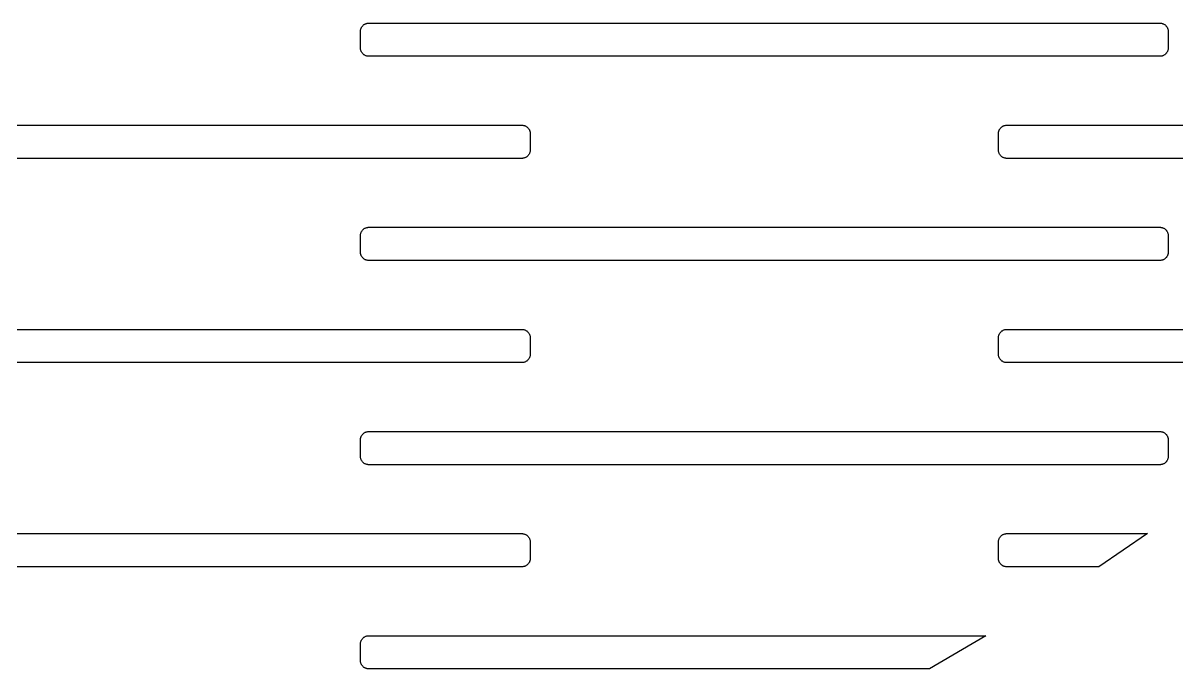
# Model space of a CAD drawing. Header units: metres. Extents: x -218 to 218, y -218 to 218.
# Drawn here: x 42.46 to 87.67, y -135.32 to -110.02 of the extents above; entities that cross this region are included whole.
import ezdxf

# ---------------------------------------------------------------- set-up
doc = ezdxf.new("R2010")
doc.units = ezdxf.units.M

msp = doc.modelspace()

# ---------------------------------------------------------------- linework, layer by layer
for p, q in [((55.6784, -110.327), (55.6804, -110.306)), ((55.6804, -110.306), (55.6835, -110.286)), ((55.6835, -110.286), (55.688, -110.266)), ((55.688, -110.266), (55.6937, -110.247)), ((55.6937, -110.247), (55.7006, -110.228)), ((55.7006, -110.228), (55.7087, -110.209)), ((55.7087, -110.209), (55.718, -110.191)), ((55.718, -110.191), (55.7284, -110.173)), ((55.7284, -110.173), (55.7399, -110.156)), ((55.7399, -110.156), (55.7524, -110.14)), ((55.7524, -110.14), (55.7659, -110.125)), ((55.7659, -110.125), (55.7803, -110.11)), ((55.7803, -110.11), (55.7956, -110.097)), ((55.7956, -110.097), (55.8118, -110.084)), ((55.8118, -110.084), (55.8286, -110.073)), ((55.8286, -110.073), (55.8462, -110.062)), ((55.8462, -110.062), (55.8644, -110.053)), ((55.8644, -110.053), (55.8831, -110.045)), ((55.8831, -110.045), (55.9024, -110.038)), ((55.9024, -110.038), (55.922, -110.032)), ((55.922, -110.032), (55.9419, -110.028)), ((55.9419, -110.028), (55.9621, -110.025)), ((55.9621, -110.025), (55.9824, -110.023)), ((55.9824, -110.023), (56.0028, -110.022)), ((56.0028, -110.022), (87.0028, -110.022)), ((87.0028, -110.022), (87.0232, -110.023)), ((87.0232, -110.023), (87.0435, -110.025)), ((87.0435, -110.025), (87.0637, -110.028)), ((87.0637, -110.028), (87.0836, -110.032)), ((87.0836, -110.032), (87.1032, -110.038)), ((87.1032, -110.038), (87.1224, -110.045)), ((87.1224, -110.045), (87.1412, -110.053)), ((87.1412, -110.053), (87.1594, -110.062)), ((87.1594, -110.062), (87.1769, -110.073)), ((87.1769, -110.073), (87.1938, -110.084)), ((87.1938, -110.084), (87.21, -110.097)), ((87.21, -110.097), (87.2253, -110.11)), ((87.2253, -110.11), (87.2397, -110.125)), ((87.2397, -110.125), (87.2532, -110.14)), ((87.2532, -110.14), (87.2657, -110.156)), ((87.2657, -110.156), (87.2772, -110.173)), ((87.2772, -110.173), (87.2876, -110.191)), ((87.2876, -110.191), (87.2969, -110.209)), ((87.2969, -110.209), (87.305, -110.228)), ((87.305, -110.228), (87.3119, -110.247)), ((87.3119, -110.247), (87.3176, -110.266)), ((87.3176, -110.266), (87.322, -110.286)), ((87.322, -110.286), (87.3252, -110.306)), ((87.3252, -110.306), (87.3271, -110.327)), ((55.6778, -110.347), (55.6784, -110.327)), ((55.6778, -110.997), (55.6778, -110.347)), ((87.3271, -110.327), (87.3278, -110.347)), ((87.3278, -110.347), (87.3278, -110.997)), ((55.6784, -111.018), (55.6778, -110.997)), ((55.6804, -111.038), (55.6784, -111.018)), ((55.6835, -111.058), (55.6804, -111.038)), ((55.688, -111.078), (55.6835, -111.058)), ((55.6937, -111.098), (55.688, -111.078)), ((55.7006, -111.117), (55.6937, -111.098)), ((55.7087, -111.136), (55.7006, -111.117)), ((55.718, -111.154), (55.7087, -111.136)), ((55.7284, -111.171), (55.718, -111.154)), ((55.7399, -111.188), (55.7284, -111.171)), ((55.7524, -111.204), (55.7399, -111.188)), ((55.7659, -111.22), (55.7524, -111.204)), ((87.2532, -111.204), (87.2397, -111.22)), ((87.2657, -111.188), (87.2532, -111.204)), ((87.2772, -111.171), (87.2657, -111.188)), ((87.2876, -111.154), (87.2772, -111.171)), ((87.2969, -111.136), (87.2876, -111.154)), ((87.305, -111.117), (87.2969, -111.136)), ((87.3119, -111.098), (87.305, -111.117)), ((87.3176, -111.078), (87.3119, -111.098)), ((87.322, -111.058), (87.3176, -111.078)), ((87.3252, -111.038), (87.322, -111.058)), ((87.3271, -111.018), (87.3252, -111.038)), ((87.3278, -110.997), (87.3271, -111.018)), ((55.7803, -111.234), (55.7659, -111.22)), ((55.7956, -111.248), (55.7803, -111.234)), ((55.8118, -111.26), (55.7956, -111.248)), ((55.8286, -111.272), (55.8118, -111.26)), ((55.8462, -111.282), (55.8286, -111.272)), ((55.8644, -111.291), (55.8462, -111.282)), ((55.8831, -111.299), (55.8644, -111.291)), ((55.9024, -111.306), (55.8831, -111.299)), ((55.922, -111.312), (55.9024, -111.306)), ((55.9419, -111.316), (55.922, -111.312)), ((55.9621, -111.32), (55.9419, -111.316)), ((55.9824, -111.322), (55.9621, -111.32)), ((56.0028, -111.322), (55.9824, -111.322)), ((87.0028, -111.322), (56.0028, -111.322)), ((87.0232, -111.322), (87.0028, -111.322)), ((87.0435, -111.32), (87.0232, -111.322)), ((87.0637, -111.316), (87.0435, -111.32)), ((87.0836, -111.312), (87.0637, -111.316)), ((87.1032, -111.306), (87.0836, -111.312)), ((87.1224, -111.299), (87.1032, -111.306)), ((87.1412, -111.291), (87.1224, -111.299)), ((87.1594, -111.282), (87.1412, -111.291)), ((87.1769, -111.272), (87.1594, -111.282)), ((87.1938, -111.26), (87.1769, -111.272)), ((87.21, -111.248), (87.1938, -111.26)), ((87.2253, -111.234), (87.21, -111.248)), ((87.2397, -111.22), (87.2253, -111.234)), ((31.0028, -114.022), (62.0028, -114.022)), ((62.0028, -114.022), (62.0232, -114.023)), ((62.0232, -114.023), (62.0435, -114.025)), ((62.0435, -114.025), (62.0637, -114.028)), ((62.0637, -114.028), (62.0836, -114.032)), ((62.0836, -114.032), (62.1032, -114.038)), ((62.1032, -114.038), (62.1224, -114.045)), ((62.1224, -114.045), (62.1412, -114.053)), ((62.1412, -114.053), (62.1594, -114.062)), ((62.1594, -114.062), (62.1769, -114.073)), ((62.1769, -114.073), (62.1938, -114.084)), ((62.1938, -114.084), (62.21, -114.097)), ((62.21, -114.097), (62.2253, -114.11)), ((62.2253, -114.11), (62.2397, -114.125)), ((62.2397, -114.125), (62.2532, -114.14)), ((62.2532, -114.14), (62.2657, -114.156)), ((62.2657, -114.156), (62.2772, -114.173)), ((62.2772, -114.173), (62.2876, -114.191)), ((62.2876, -114.191), (62.2969, -114.209)), ((62.2969, -114.209), (62.305, -114.228)), ((62.305, -114.228), (62.3119, -114.247)), ((62.3119, -114.247), (62.3176, -114.266)), ((62.3176, -114.266), (62.322, -114.286)), ((62.322, -114.286), (62.3252, -114.306)), ((62.3252, -114.306), (62.3271, -114.327)), ((62.3271, -114.327), (62.3278, -114.347)), ((62.3278, -114.347), (62.3278, -114.997)), ((80.6778, -114.347), (80.6784, -114.327)), ((80.6778, -114.997), (80.6778, -114.347)), ((80.6784, -114.327), (80.6804, -114.306)), ((80.6804, -114.306), (80.6835, -114.286)), ((80.6835, -114.286), (80.688, -114.266)), ((80.688, -114.266), (80.6937, -114.247)), ((80.6937, -114.247), (80.7006, -114.228)), ((80.7006, -114.228), (80.7087, -114.209)), ((80.7087, -114.209), (80.718, -114.191)), ((80.718, -114.191), (80.7284, -114.173)), ((80.7284, -114.173), (80.7399, -114.156)), ((80.7399, -114.156), (80.7524, -114.14)), ((80.7524, -114.14), (80.7659, -114.125)), ((80.7659, -114.125), (80.7803, -114.11)), ((80.7803, -114.11), (80.7956, -114.097)), ((80.7956, -114.097), (80.8118, -114.084)), ((80.8118, -114.084), (80.8287, -114.073)), ((80.8287, -114.073), (80.8462, -114.062)), ((80.8462, -114.062), (80.8644, -114.053)), ((80.8644, -114.053), (80.8831, -114.045)), ((80.8831, -114.045), (80.9024, -114.038)), ((80.9024, -114.038), (80.922, -114.032)), ((80.922, -114.032), (80.9419, -114.028)), ((80.9419, -114.028), (80.9621, -114.025)), ((80.9621, -114.025), (80.9824, -114.023)), ((80.9824, -114.023), (81.0028, -114.022)), ((81.0028, -114.022), (106.82, -114.022)), ((62.1594, -115.282), (62.1412, -115.291)), ((62.1769, -115.272), (62.1594, -115.282)), ((62.1938, -115.26), (62.1769, -115.272)), ((62.21, -115.248), (62.1938, -115.26)), ((62.2253, -115.234), (62.21, -115.248)), ((62.2397, -115.22), (62.2253, -115.234)), ((62.2532, -115.204), (62.2397, -115.22)), ((62.2657, -115.188), (62.2532, -115.204)), ((62.2772, -115.171), (62.2657, -115.188)), ((62.2876, -115.154), (62.2772, -115.171)), ((62.2969, -115.136), (62.2876, -115.154)), ((62.305, -115.117), (62.2969, -115.136)), ((62.3119, -115.098), (62.305, -115.117)), ((62.3176, -115.078), (62.3119, -115.098)), ((62.322, -115.058), (62.3176, -115.078)), ((62.3252, -115.038), (62.322, -115.058)), ((62.3271, -115.018), (62.3252, -115.038)), ((62.3278, -114.997), (62.3271, -115.018)), ((80.6784, -115.018), (80.6778, -114.997)), ((80.6804, -115.038), (80.6784, -115.018)), ((80.6835, -115.058), (80.6804, -115.038)), ((80.688, -115.078), (80.6835, -115.058)), ((80.6937, -115.098), (80.688, -115.078)), ((80.7006, -115.117), (80.6937, -115.098)), ((80.7087, -115.136), (80.7006, -115.117)), ((80.718, -115.154), (80.7087, -115.136)), ((80.7284, -115.171), (80.718, -115.154)), ((80.7399, -115.188), (80.7284, -115.171)), ((80.7524, -115.204), (80.7399, -115.188)), ((80.7659, -115.22), (80.7524, -115.204)), ((80.7803, -115.234), (80.7659, -115.22)), ((80.7956, -115.248), (80.7803, -115.234)), ((80.8118, -115.26), (80.7956, -115.248)), ((80.8287, -115.272), (80.8118, -115.26)), ((80.8462, -115.282), (80.8287, -115.272)), ((80.8644, -115.291), (80.8462, -115.282)), ((62.0028, -115.322), (31.0028, -115.322)), ((62.0232, -115.322), (62.0028, -115.322)), ((62.0435, -115.32), (62.0232, -115.322)), ((62.0637, -115.316), (62.0435, -115.32)), ((62.0836, -115.312), (62.0637, -115.316)), ((62.1032, -115.306), (62.0836, -115.312)), ((62.1224, -115.299), (62.1032, -115.306)), ((62.1412, -115.291), (62.1224, -115.299)), ((80.8831, -115.299), (80.8644, -115.291)), ((80.9024, -115.306), (80.8831, -115.299)), ((80.922, -115.312), (80.9024, -115.306)), ((80.9419, -115.316), (80.922, -115.312)), ((80.9621, -115.32), (80.9419, -115.316)), ((80.9824, -115.322), (80.9621, -115.32)), ((81.0028, -115.322), (80.9824, -115.322)), ((105.346, -115.322), (81.0028, -115.322)), ((55.6778, -118.347), (55.6784, -118.327)), ((55.6778, -118.997), (55.6778, -118.347)), ((55.6784, -118.327), (55.6804, -118.306)), ((55.6804, -118.306), (55.6835, -118.286)), ((55.6835, -118.286), (55.688, -118.266)), ((55.688, -118.266), (55.6937, -118.247)), ((55.6937, -118.247), (55.7006, -118.228)), ((55.7006, -118.228), (55.7087, -118.209)), ((55.7087, -118.209), (55.718, -118.191)), ((55.718, -118.191), (55.7284, -118.173)), ((55.7284, -118.173), (55.7399, -118.156)), ((55.7399, -118.156), (55.7524, -118.14)), ((55.7524, -118.14), (55.7659, -118.125)), ((55.7659, -118.125), (55.7803, -118.11)), ((55.7803, -118.11), (55.7956, -118.097)), ((55.7956, -118.097), (55.8118, -118.084)), ((55.8118, -118.084), (55.8286, -118.073)), ((55.8286, -118.073), (55.8462, -118.062)), ((55.8462, -118.062), (55.8644, -118.053)), ((55.8644, -118.053), (55.8831, -118.045)), ((55.8831, -118.045), (55.9024, -118.038)), ((55.9024, -118.038), (55.922, -118.032)), ((55.922, -118.032), (55.9419, -118.028)), ((55.9419, -118.028), (55.9621, -118.025)), ((55.9621, -118.025), (55.9824, -118.023)), ((55.9824, -118.023), (56.0028, -118.022)), ((56.0028, -118.022), (87.0028, -118.022)), ((87.0028, -118.022), (87.0232, -118.023)), ((87.0232, -118.023), (87.0435, -118.025)), ((87.0435, -118.025), (87.0637, -118.028)), ((87.0637, -118.028), (87.0836, -118.032)), ((87.0836, -118.032), (87.1032, -118.038)), ((87.1032, -118.038), (87.1224, -118.045)), ((87.1224, -118.045), (87.1412, -118.053)), ((87.1412, -118.053), (87.1594, -118.062)), ((87.1594, -118.062), (87.1769, -118.073)), ((87.1769, -118.073), (87.1938, -118.084)), ((87.1938, -118.084), (87.21, -118.097)), ((87.21, -118.097), (87.2253, -118.11)), ((87.2253, -118.11), (87.2397, -118.125)), ((87.2397, -118.125), (87.2532, -118.14)), ((87.2532, -118.14), (87.2657, -118.156)), ((87.2657, -118.156), (87.2772, -118.173)), ((87.2772, -118.173), (87.2876, -118.191)), ((87.2876, -118.191), (87.2969, -118.209)), ((87.2969, -118.209), (87.305, -118.228)), ((87.305, -118.228), (87.3119, -118.247)), ((87.3119, -118.247), (87.3176, -118.266)), ((87.3176, -118.266), (87.322, -118.286)), ((87.322, -118.286), (87.3252, -118.306)), ((87.3252, -118.306), (87.3271, -118.327)), ((87.3271, -118.327), (87.3278, -118.347)), ((87.3278, -118.347), (87.3278, -118.997)), ((55.6784, -119.018), (55.6778, -118.997)), ((55.6804, -119.038), (55.6784, -119.018)), ((55.6835, -119.058), (55.6804, -119.038)), ((55.688, -119.078), (55.6835, -119.058)), ((55.6937, -119.098), (55.688, -119.078)), ((55.7006, -119.117), (55.6937, -119.098)), ((55.7087, -119.136), (55.7006, -119.117)), ((55.718, -119.154), (55.7087, -119.136)), ((55.7284, -119.171), (55.718, -119.154)), ((55.7399, -119.188), (55.7284, -119.171)), ((55.7524, -119.204), (55.7399, -119.188)), ((55.7659, -119.22), (55.7524, -119.204)), ((55.7803, -119.234), (55.7659, -119.22)), ((55.7956, -119.248), (55.7803, -119.234)), ((55.8118, -119.26), (55.7956, -119.248)), ((55.8286, -119.272), (55.8118, -119.26)), ((55.8462, -119.282), (55.8286, -119.272)), ((55.8644, -119.291), (55.8462, -119.282)), ((55.8831, -119.299), (55.8644, -119.291)), ((55.9024, -119.306), (55.8831, -119.299)), ((55.922, -119.312), (55.9024, -119.306)), ((55.9419, -119.316), (55.922, -119.312)), ((55.9621, -119.32), (55.9419, -119.316)), ((55.9824, -119.322), (55.9621, -119.32)), ((56.0028, -119.322), (55.9824, -119.322)), ((87.0028, -119.322), (56.0028, -119.322)), ((87.0232, -119.322), (87.0028, -119.322)), ((87.0435, -119.32), (87.0232, -119.322)), ((87.0637, -119.316), (87.0435, -119.32)), ((87.0836, -119.312), (87.0637, -119.316)), ((87.1032, -119.306), (87.0836, -119.312)), ((87.1224, -119.299), (87.1032, -119.306)), ((87.1412, -119.291), (87.1224, -119.299)), ((87.1594, -119.282), (87.1412, -119.291)), ((87.1769, -119.272), (87.1594, -119.282)), ((87.1938, -119.26), (87.1769, -119.272)), ((87.21, -119.248), (87.1938, -119.26)), ((87.2253, -119.234), (87.21, -119.248)), ((87.2397, -119.22), (87.2253, -119.234)), ((87.2532, -119.204), (87.2397, -119.22)), ((87.2657, -119.188), (87.2532, -119.204)), ((87.2772, -119.171), (87.2657, -119.188)), ((87.2876, -119.154), (87.2772, -119.171)), ((87.2969, -119.136), (87.2876, -119.154)), ((87.305, -119.117), (87.2969, -119.136)), ((87.3119, -119.098), (87.305, -119.117)), ((87.3176, -119.078), (87.3119, -119.098)), ((87.322, -119.058), (87.3176, -119.078)), ((87.3252, -119.038), (87.322, -119.058)), ((87.3271, -119.018), (87.3252, -119.038)), ((87.3278, -118.997), (87.3271, -119.018)), ((31.0028, -122.022), (62.0028, -122.022)), ((62.0028, -122.022), (62.0232, -122.023)), ((62.0232, -122.023), (62.0435, -122.025)), ((62.0435, -122.025), (62.0637, -122.028)), ((62.0637, -122.028), (62.0836, -122.032)), ((62.0836, -122.032), (62.1032, -122.038)), ((62.1032, -122.038), (62.1224, -122.045)), ((62.1224, -122.045), (62.1412, -122.053)), ((62.1412, -122.053), (62.1594, -122.062)), ((62.1594, -122.062), (62.1769, -122.073)), ((80.8287, -122.073), (80.8462, -122.062)), ((80.8462, -122.062), (80.8644, -122.053)), ((80.8644, -122.053), (80.8831, -122.045)), ((80.8831, -122.045), (80.9024, -122.038)), ((80.9024, -122.038), (80.922, -122.032)), ((80.922, -122.032), (80.9419, -122.028)), ((80.9419, -122.028), (80.9621, -122.025)), ((80.9621, -122.025), (80.9824, -122.023)), ((80.9824, -122.023), (81.0028, -122.022)), ((81.0028, -122.022), (97.4933, -122.022)), ((62.1769, -122.073), (62.1938, -122.084)), ((62.1938, -122.084), (62.21, -122.097)), ((62.21, -122.097), (62.2253, -122.11)), ((62.2253, -122.11), (62.2397, -122.125)), ((62.2397, -122.125), (62.2532, -122.14)), ((62.2532, -122.14), (62.2657, -122.156)), ((62.2657, -122.156), (62.2772, -122.173)), ((62.2772, -122.173), (62.2876, -122.191)), ((62.2876, -122.191), (62.2969, -122.209)), ((62.2969, -122.209), (62.305, -122.228)), ((62.305, -122.228), (62.3119, -122.247)), ((62.3119, -122.247), (62.3176, -122.266)), ((62.3176, -122.266), (62.322, -122.286)), ((62.322, -122.286), (62.3252, -122.306)), ((62.3252, -122.306), (62.3271, -122.327)), ((62.3271, -122.327), (62.3278, -122.347)), ((62.3278, -122.347), (62.3278, -122.997)), ((80.6778, -122.347), (80.6784, -122.327)), ((80.6778, -122.997), (80.6778, -122.347)), ((80.6784, -122.327), (80.6804, -122.306)), ((80.6804, -122.306), (80.6835, -122.286)), ((80.6835, -122.286), (80.688, -122.266)), ((80.688, -122.266), (80.6937, -122.247)), ((80.6937, -122.247), (80.7006, -122.228)), ((80.7006, -122.228), (80.7087, -122.209)), ((80.7087, -122.209), (80.718, -122.191)), ((80.718, -122.191), (80.7284, -122.173)), ((80.7284, -122.173), (80.7399, -122.156)), ((80.7399, -122.156), (80.7524, -122.14)), ((80.7524, -122.14), (80.7659, -122.125)), ((80.7659, -122.125), (80.7803, -122.11)), ((80.7803, -122.11), (80.7956, -122.097)), ((80.7956, -122.097), (80.8118, -122.084)), ((80.8118, -122.084), (80.8287, -122.073)), ((62.0028, -123.322), (31.0028, -123.322)), ((62.0232, -123.322), (62.0028, -123.322)), ((62.0435, -123.32), (62.0232, -123.322)), ((62.0637, -123.316), (62.0435, -123.32)), ((62.0836, -123.312), (62.0637, -123.316)), ((62.1032, -123.306), (62.0836, -123.312)), ((62.1224, -123.299), (62.1032, -123.306)), ((62.1412, -123.291), (62.1224, -123.299)), ((62.1594, -123.282), (62.1412, -123.291)), ((62.1769, -123.272), (62.1594, -123.282)), ((62.1938, -123.26), (62.1769, -123.272)), ((62.21, -123.248), (62.1938, -123.26)), ((62.2253, -123.234), (62.21, -123.248)), ((62.2397, -123.22), (62.2253, -123.234)), ((62.2532, -123.204), (62.2397, -123.22)), ((62.2657, -123.188), (62.2532, -123.204)), ((62.2772, -123.171), (62.2657, -123.188)), ((62.2876, -123.154), (62.2772, -123.171)), ((62.2969, -123.136), (62.2876, -123.154)), ((62.305, -123.117), (62.2969, -123.136)), ((62.3119, -123.098), (62.305, -123.117)), ((62.3176, -123.078), (62.3119, -123.098)), ((62.322, -123.058), (62.3176, -123.078)), ((62.3252, -123.038), (62.322, -123.058)), ((62.3271, -123.018), (62.3252, -123.038)), ((62.3278, -122.997), (62.3271, -123.018)), ((80.6784, -123.018), (80.6778, -122.997)), ((80.6804, -123.038), (80.6784, -123.018)), ((80.6835, -123.058), (80.6804, -123.038)), ((80.688, -123.078), (80.6835, -123.058)), ((80.6937, -123.098), (80.688, -123.078)), ((80.7006, -123.117), (80.6937, -123.098)), ((80.7087, -123.136), (80.7006, -123.117)), ((80.718, -123.154), (80.7087, -123.136)), ((80.7284, -123.171), (80.718, -123.154)), ((80.7399, -123.188), (80.7284, -123.171)), ((80.7524, -123.204), (80.7399, -123.188)), ((80.7659, -123.22), (80.7524, -123.204)), ((80.7803, -123.234), (80.7659, -123.22)), ((80.7956, -123.248), (80.7803, -123.234)), ((80.8118, -123.26), (80.7956, -123.248)), ((80.8287, -123.272), (80.8118, -123.26)), ((80.8462, -123.282), (80.8287, -123.272)), ((80.8644, -123.291), (80.8462, -123.282)), ((80.8831, -123.299), (80.8644, -123.291)), ((80.9024, -123.306), (80.8831, -123.299)), ((80.922, -123.312), (80.9024, -123.306)), ((80.9419, -123.316), (80.922, -123.312)), ((80.9621, -123.32), (80.9419, -123.316)), ((80.9824, -123.322), (80.9621, -123.32)), ((81.0028, -123.322), (80.9824, -123.322)), ((95.8174, -123.322), (81.0028, -123.322)), ((55.7524, -126.14), (55.7659, -126.125)), ((55.7659, -126.125), (55.7803, -126.11)), ((55.7803, -126.11), (55.7956, -126.097)), ((55.7956, -126.097), (55.8118, -126.084)), ((55.8118, -126.084), (55.8286, -126.073)), ((55.8286, -126.073), (55.8462, -126.062)), ((55.8462, -126.062), (55.8644, -126.053)), ((55.8644, -126.053), (55.8831, -126.045)), ((55.8831, -126.045), (55.9024, -126.038)), ((55.9024, -126.038), (55.922, -126.032)), ((55.922, -126.032), (55.9419, -126.028)), ((55.9419, -126.028), (55.9621, -126.025)), ((55.9621, -126.025), (55.9824, -126.023)), ((55.9824, -126.023), (56.0028, -126.022)), ((56.0028, -126.022), (87.0028, -126.022)), ((87.0028, -126.022), (87.0232, -126.023)), ((87.0232, -126.023), (87.0435, -126.025)), ((87.0435, -126.025), (87.0637, -126.028)), ((87.0637, -126.028), (87.0836, -126.032)), ((87.0836, -126.032), (87.1032, -126.038)), ((87.1032, -126.038), (87.1224, -126.045)), ((87.1224, -126.045), (87.1412, -126.053)), ((87.1412, -126.053), (87.1594, -126.062)), ((87.1594, -126.062), (87.1769, -126.073)), ((87.1769, -126.073), (87.1938, -126.084)), ((87.1938, -126.084), (87.21, -126.097)), ((87.21, -126.097), (87.2253, -126.11)), ((87.2253, -126.11), (87.2397, -126.125)), ((87.2397, -126.125), (87.2532, -126.14)), ((55.6778, -126.347), (55.6784, -126.327)), ((55.6778, -126.997), (55.6778, -126.347)), ((55.6784, -126.327), (55.6804, -126.306)), ((55.6804, -126.306), (55.6835, -126.286)), ((55.6835, -126.286), (55.688, -126.266)), ((55.688, -126.266), (55.6937, -126.247)), ((55.6937, -126.247), (55.7006, -126.228)), ((55.7006, -126.228), (55.7087, -126.209)), ((55.7087, -126.209), (55.718, -126.191)), ((55.718, -126.191), (55.7284, -126.173)), ((55.7284, -126.173), (55.7399, -126.156)), ((55.7399, -126.156), (55.7524, -126.14)), ((87.2532, -126.14), (87.2657, -126.156)), ((87.2657, -126.156), (87.2772, -126.173)), ((87.2772, -126.173), (87.2876, -126.191)), ((87.2876, -126.191), (87.2969, -126.209)), ((87.2969, -126.209), (87.305, -126.228)), ((87.305, -126.228), (87.3119, -126.247)), ((87.3119, -126.247), (87.3176, -126.266)), ((87.3176, -126.266), (87.322, -126.286)), ((87.322, -126.286), (87.3252, -126.306)), ((87.3252, -126.306), (87.3271, -126.327)), ((87.3271, -126.327), (87.3278, -126.347)), ((87.3278, -126.347), (87.3278, -126.997)), ((55.6784, -127.018), (55.6778, -126.997)), ((55.6804, -127.038), (55.6784, -127.018)), ((87.3271, -127.018), (87.3252, -127.038)), ((87.3278, -126.997), (87.3271, -127.018)), ((55.6835, -127.058), (55.6804, -127.038)), ((55.688, -127.078), (55.6835, -127.058)), ((55.6937, -127.098), (55.688, -127.078)), ((55.7006, -127.117), (55.6937, -127.098)), ((55.7087, -127.136), (55.7006, -127.117)), ((55.718, -127.154), (55.7087, -127.136)), ((55.7284, -127.171), (55.718, -127.154)), ((55.7399, -127.188), (55.7284, -127.171)), ((55.7524, -127.204), (55.7399, -127.188)), ((55.7659, -127.22), (55.7524, -127.204)), ((55.7803, -127.234), (55.7659, -127.22)), ((55.7956, -127.248), (55.7803, -127.234)), ((55.8118, -127.26), (55.7956, -127.248)), ((55.8286, -127.272), (55.8118, -127.26)), ((55.8462, -127.282), (55.8286, -127.272)), ((55.8644, -127.291), (55.8462, -127.282)), ((55.8831, -127.299), (55.8644, -127.291)), ((55.9024, -127.306), (55.8831, -127.299)), ((55.922, -127.312), (55.9024, -127.306)), ((55.9419, -127.316), (55.922, -127.312)), ((55.9621, -127.32), (55.9419, -127.316)), ((55.9824, -127.322), (55.9621, -127.32)), ((56.0028, -127.322), (55.9824, -127.322)), ((87.0028, -127.322), (56.0028, -127.322)), ((87.0232, -127.322), (87.0028, -127.322)), ((87.0435, -127.32), (87.0232, -127.322)), ((87.0637, -127.316), (87.0435, -127.32)), ((87.0836, -127.312), (87.0637, -127.316)), ((87.1032, -127.306), (87.0836, -127.312)), ((87.1224, -127.299), (87.1032, -127.306)), ((87.1412, -127.291), (87.1224, -127.299)), ((87.1594, -127.282), (87.1412, -127.291)), ((87.1769, -127.272), (87.1594, -127.282)), ((87.1938, -127.26), (87.1769, -127.272)), ((87.21, -127.248), (87.1938, -127.26)), ((87.2253, -127.234), (87.21, -127.248)), ((87.2397, -127.22), (87.2253, -127.234)), ((87.2532, -127.204), (87.2397, -127.22)), ((87.2657, -127.188), (87.2532, -127.204)), ((87.2772, -127.171), (87.2657, -127.188)), ((87.2876, -127.154), (87.2772, -127.171)), ((87.2969, -127.136), (87.2876, -127.154)), ((87.305, -127.117), (87.2969, -127.136)), ((87.3119, -127.098), (87.305, -127.117)), ((87.3176, -127.078), (87.3119, -127.098)), ((87.322, -127.058), (87.3176, -127.078)), ((87.3252, -127.038), (87.322, -127.058)), ((31.0028, -130.022), (62.0028, -130.022)), ((62.0028, -130.022), (62.0232, -130.023)), ((62.0232, -130.023), (62.0435, -130.025)), ((62.0435, -130.025), (62.0637, -130.028)), ((62.0637, -130.028), (62.0836, -130.032)), ((62.0836, -130.032), (62.1032, -130.038)), ((62.1032, -130.038), (62.1224, -130.045)), ((62.1224, -130.045), (62.1412, -130.053)), ((62.1412, -130.053), (62.1594, -130.062)), ((62.1594, -130.062), (62.1769, -130.073)), ((62.1769, -130.073), (62.1938, -130.084)), ((62.1938, -130.084), (62.21, -130.097)), ((62.21, -130.097), (62.2253, -130.11)), ((62.2253, -130.11), (62.2397, -130.125)), ((62.2397, -130.125), (62.2532, -130.14)), ((62.2532, -130.14), (62.2657, -130.156)), ((62.2657, -130.156), (62.2772, -130.173)), ((62.2772, -130.173), (62.2876, -130.191)), ((62.2876, -130.191), (62.2969, -130.209)), ((80.7087, -130.209), (80.718, -130.191)), ((80.718, -130.191), (80.7284, -130.173)), ((80.7284, -130.173), (80.7399, -130.156)), ((80.7399, -130.156), (80.7524, -130.14)), ((80.7524, -130.14), (80.7659, -130.125)), ((80.7659, -130.125), (80.7803, -130.11)), ((80.7803, -130.11), (80.7956, -130.097)), ((80.7956, -130.097), (80.8118, -130.084)), ((80.8118, -130.084), (80.8287, -130.073)), ((80.8287, -130.073), (80.8462, -130.062)), ((80.8462, -130.062), (80.8644, -130.053)), ((80.8644, -130.053), (80.8831, -130.045)), ((80.8831, -130.045), (80.9024, -130.038)), ((80.9024, -130.038), (80.922, -130.032)), ((80.922, -130.032), (80.9419, -130.028)), ((80.9419, -130.028), (80.9621, -130.025)), ((80.9621, -130.025), (80.9824, -130.023)), ((80.9824, -130.023), (81.0028, -130.022)), ((81.0028, -130.022), (86.5209, -130.022)), ((86.5209, -130.022), (84.608, -131.322)), ((62.2969, -130.209), (62.305, -130.228)), ((62.305, -130.228), (62.3119, -130.247)), ((62.3119, -130.247), (62.3176, -130.266)), ((62.3176, -130.266), (62.322, -130.286)), ((62.322, -130.286), (62.3252, -130.306)), ((62.3252, -130.306), (62.3271, -130.327)), ((62.3271, -130.327), (62.3278, -130.347)), ((62.3278, -130.347), (62.3278, -130.997)), ((80.6778, -130.347), (80.6784, -130.327)), ((80.6778, -130.997), (80.6778, -130.347)), ((80.6784, -130.327), (80.6804, -130.306)), ((80.6804, -130.306), (80.6835, -130.286)), ((80.6835, -130.286), (80.688, -130.266)), ((80.688, -130.266), (80.6937, -130.247)), ((80.6937, -130.247), (80.7006, -130.228)), ((80.7006, -130.228), (80.7087, -130.209)), ((62.3119, -131.098), (62.305, -131.117)), ((62.3176, -131.078), (62.3119, -131.098)), ((62.322, -131.058), (62.3176, -131.078)), ((62.3252, -131.038), (62.322, -131.058)), ((62.3271, -131.018), (62.3252, -131.038)), ((62.3278, -130.997), (62.3271, -131.018)), ((80.6784, -131.018), (80.6778, -130.997)), ((80.6804, -131.038), (80.6784, -131.018)), ((80.6835, -131.058), (80.6804, -131.038)), ((80.688, -131.078), (80.6835, -131.058)), ((80.6937, -131.098), (80.688, -131.078)), ((80.7006, -131.117), (80.6937, -131.098)), ((62.0028, -131.322), (31.0028, -131.322)), ((62.0232, -131.322), (62.0028, -131.322)), ((62.0435, -131.32), (62.0232, -131.322)), ((62.0637, -131.316), (62.0435, -131.32)), ((62.0836, -131.312), (62.0637, -131.316)), ((62.1032, -131.306), (62.0836, -131.312)), ((62.1224, -131.299), (62.1032, -131.306)), ((62.1412, -131.291), (62.1224, -131.299)), ((62.1594, -131.282), (62.1412, -131.291)), ((62.1769, -131.272), (62.1594, -131.282)), ((62.1938, -131.26), (62.1769, -131.272)), ((62.21, -131.248), (62.1938, -131.26)), ((62.2253, -131.234), (62.21, -131.248)), ((62.2397, -131.22), (62.2253, -131.234)), ((62.2532, -131.204), (62.2397, -131.22)), ((62.2657, -131.188), (62.2532, -131.204)), ((62.2772, -131.171), (62.2657, -131.188)), ((62.2876, -131.154), (62.2772, -131.171)), ((62.2969, -131.136), (62.2876, -131.154)), ((62.305, -131.117), (62.2969, -131.136)), ((80.7087, -131.136), (80.7006, -131.117)), ((80.718, -131.154), (80.7087, -131.136)), ((80.7284, -131.171), (80.718, -131.154)), ((80.7399, -131.188), (80.7284, -131.171)), ((80.7524, -131.204), (80.7399, -131.188)), ((80.7659, -131.22), (80.7524, -131.204)), ((80.7803, -131.234), (80.7659, -131.22)), ((80.7956, -131.248), (80.7803, -131.234)), ((80.8118, -131.26), (80.7956, -131.248)), ((80.8287, -131.272), (80.8118, -131.26)), ((80.8462, -131.282), (80.8287, -131.272)), ((80.8644, -131.291), (80.8462, -131.282)), ((80.8831, -131.299), (80.8644, -131.291)), ((80.9024, -131.306), (80.8831, -131.299)), ((80.922, -131.312), (80.9024, -131.306)), ((80.9419, -131.316), (80.922, -131.312)), ((80.9621, -131.32), (80.9419, -131.316)), ((80.9824, -131.322), (80.9621, -131.32)), ((81.0028, -131.322), (80.9824, -131.322)), ((84.608, -131.322), (81.0028, -131.322)), ((55.6835, -134.286), (55.688, -134.266)), ((55.688, -134.266), (55.6937, -134.247)), ((55.6937, -134.247), (55.7006, -134.228)), ((55.7006, -134.228), (55.7087, -134.209)), ((55.7087, -134.209), (55.718, -134.191)), ((55.718, -134.191), (55.7284, -134.173)), ((55.7284, -134.173), (55.7399, -134.156)), ((55.7399, -134.156), (55.7524, -134.14)), ((55.7524, -134.14), (55.7659, -134.125)), ((55.7659, -134.125), (55.7803, -134.11)), ((55.7803, -134.11), (55.7956, -134.097)), ((55.7956, -134.097), (55.8118, -134.084)), ((55.8118, -134.084), (55.8286, -134.073)), ((55.8286, -134.073), (55.8462, -134.062)), ((55.8462, -134.062), (55.8644, -134.053)), ((55.8644, -134.053), (55.8831, -134.045)), ((55.8831, -134.045), (55.9024, -134.038)), ((55.9024, -134.038), (55.922, -134.032)), ((55.922, -134.032), (55.9419, -134.028)), ((55.9419, -134.028), (55.9621, -134.025)), ((55.9621, -134.025), (55.9824, -134.023)), ((55.9824, -134.023), (56.0028, -134.022)), ((56.0028, -134.022), (80.1747, -134.022)), ((80.1747, -134.022), (77.9765, -135.322)), ((55.6778, -134.347), (55.6784, -134.327)), ((55.6778, -134.997), (55.6778, -134.347)), ((55.6784, -134.327), (55.6804, -134.306)), ((55.6804, -134.306), (55.6835, -134.286)), ((55.6784, -135.018), (55.6778, -134.997)), ((55.6804, -135.038), (55.6784, -135.018)), ((55.6835, -135.058), (55.6804, -135.038)), ((55.688, -135.078), (55.6835, -135.058)), ((55.6937, -135.098), (55.688, -135.078)), ((55.7006, -135.117), (55.6937, -135.098)), ((55.7087, -135.136), (55.7006, -135.117)), ((55.718, -135.154), (55.7087, -135.136)), ((55.7284, -135.171), (55.718, -135.154)), ((55.7399, -135.188), (55.7284, -135.171)), ((55.7524, -135.204), (55.7399, -135.188)), ((55.7659, -135.22), (55.7524, -135.204)), ((55.7803, -135.234), (55.7659, -135.22)), ((55.7956, -135.248), (55.7803, -135.234)), ((55.8118, -135.26), (55.7956, -135.248)), ((55.8286, -135.272), (55.8118, -135.26)), ((55.8462, -135.282), (55.8286, -135.272)), ((55.8644, -135.291), (55.8462, -135.282)), ((55.8831, -135.299), (55.8644, -135.291)), ((55.9024, -135.306), (55.8831, -135.299)), ((55.922, -135.312), (55.9024, -135.306)), ((55.9419, -135.316), (55.922, -135.312)), ((55.9621, -135.32), (55.9419, -135.316)), ((55.9824, -135.322), (55.9621, -135.32)), ((56.0028, -135.322), (55.9824, -135.322)), ((77.9765, -135.322), (56.0028, -135.322))]:
    msp.add_line(p, q)

doc.saveas('drawing.dxf')
